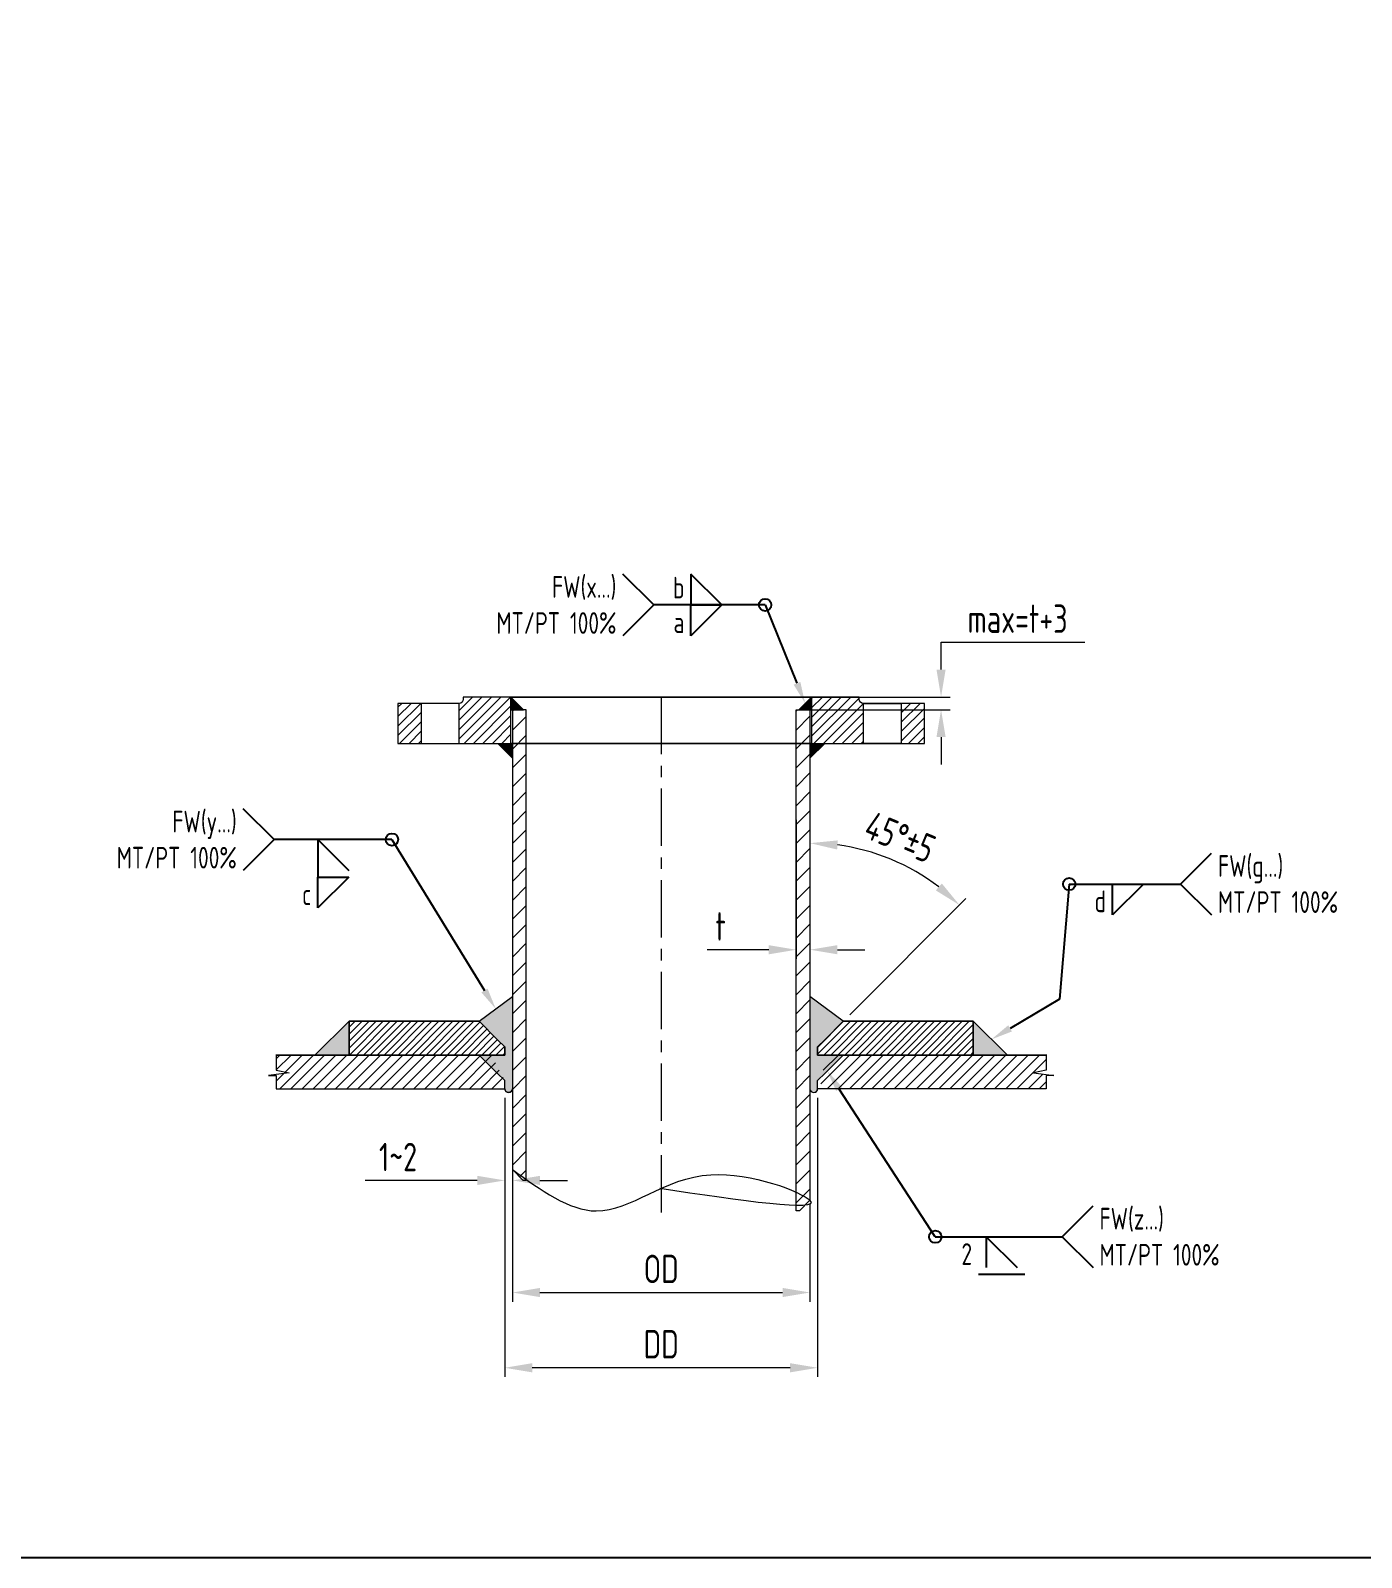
# Model space of a CAD drawing. Header units: millimetres. Extents: x -46397 to 283259, y -8690 to 23983.
# Drawn here: x 141462 to 144367, y -2093 to 1240 of the extents above; entities that cross this region are included whole.
import ezdxf

# ---------------------------------------------------------------- set-up
doc = ezdxf.new("R2010")
doc.units = ezdxf.units.MM
doc.linetypes.add('CENTER', pattern=[2, 1.25, -0.25, 0.25, -0.25])
doc.layers.get('Defpoints').update_dxf_attribs({"lineweight": 0})
for name, color, linetype, lineweight in [('12.KICH THUOC', 3, 'Continuous', 9), ('AM_5', 3, 'Continuous', 25), ('AM_8', 1, 'Continuous', 25), ('DC', 7, 'Continuous', 18), ('Dtext', 255, 'Continuous', 20), ('KÍCH THƯỚC', 8, 'Continuous', 5), ('NET CHINH', 6, 'Continuous', 20), ('PHANTOM 2', 8, 'Continuous', 0), ('ĐƯỜNG TÂM', 8, 'CENTER', 5)]:
    doc.layers.add(name, color=color, linetype=linetype, lineweight=lineweight)
doc.styles.add('Chu va so', font='arial.ttf')
doc.styles.add('GHI CHÚ 1', font='isocp_IV25.ttf', dxfattribs={"width": 0.8})
doc.styles.get("Standard").update_dxf_attribs({"font": 'isocp.shx', "width": 0.8})
doc.styles.add('TCVN', font='arial.ttf')
doc.dimstyles.new('1-30SCALE', dxfattribs={"dimtxt": 75, "dimasz": 75, "dimexe": 37.5, "dimexo": 30, "dimgap": 30, "dimtad": 1, "dimtoh": 1, "dimdec": 0, "dimdsep": 46, "dimtxsty": 'GHI CHÚ 1', "dimcen": 0.09, "dimclrd": 256, "dimclre": 256, "dimclrt": 2, "dimadec": 0, "dimazin": 0, "dimtfac": 1, "dimtdec": 0, "dimtofl": 0, "dimtmove": 0, "dimatfit": 3, "dimfxl": 1, "dimlwd": 0, "dimlwe": 0, "dimarcsym": 0})
doc.dimstyles.new('1-30SCALE$2', dxfattribs={"dimtxt": 75, "dimasz": 75, "dimexe": 37.5, "dimexo": 30, "dimgap": 30, "dimtad": 1, "dimtoh": 1, "dimdec": 0, "dimdsep": 46, "dimtxsty": 'GHI CHÚ 1', "dimcen": 0.09, "dimclrd": 256, "dimclre": 256, "dimclrt": 2, "dimadec": 0, "dimazin": 0, "dimtfac": 1, "dimtdec": 0, "dimtofl": 0, "dimtmove": 0, "dimatfit": 3, "dimfxl": 1, "dimlwd": 0, "dimlwe": 0, "dimarcsym": 0})
pattern_1 = [(45, (-382437.1117658069, -145434.0311974757), (-9.126683139455201, 9.126683139455196), [])]
pattern_2 = [(45, (-98578.15958223096, -111038.7311216225), (-18.25336627891041, 18.25336627891039), [])]
pattern_3 = [(45, (50452.10178783914, -56611.69688219595), (-10.77954701510457, 10.77954701510456), [])]
pattern_4 = [(45, (0, -2000), (-6.735192090801865, 6.735192090801865), [])]

# ---------------------------------------------------------------- blocks, each defined once
blk = doc.blocks.new('*D869')
at = {"layer": 'Defpoints', "color": 0, "transparency": 16777216}
for p in [(142497.1586488108, -1069.609746760023), (142513.8303621572, -1069.609746760023), (142513.8303621572, -1269.785086771972)]:
    blk.add_point(p, dxfattribs=at)
at = {"layer": 'PHANTOM 2', "linetype": 'Continuous', "lineweight": 0, "transparency": 16777216}
for p, q in [((142497.1586488108, -1089.609746760023), (142497.1586488108, -1289.785086771972)), ((142513.8303621572, -1089.609746760023), (142513.8303621572, -1289.785086771972)), ((142437.1586488108, -1269.785086771972), (142192.6938653463, -1269.785086771972)), ((142573.8303621572, -1269.785086771972), (142633.8303621572, -1269.785086771972))]:
    blk.add_line(p, q, dxfattribs=at)
at = {"layer": 'PHANTOM 2', "transparency": 16777216}
for points in [[(142437.1586488108, -1259.785086771972), (142437.1586488108, -1279.785086771972), (142497.1586488108, -1269.785086771972)], [(142573.8303621572, -1259.785086771972), (142573.8303621572, -1279.785086771972), (142513.8303621572, -1269.785086771972)]]:
    blk.add_solid(points, dxfattribs=at)
at = {"layer": 'PHANTOM 2', "color": 2, "transparency": 16777216, "insert": (142264.1556960549, -1218.778984409767), "char_height": 62, "attachment_point": 5, "style": 'GHI CHÚ 1'}
blk.add_mtext('1~2', dxfattribs=at)
blk = doc.blocks.new('*D870')
at = {"layer": 'Defpoints', "color": 0, "transparency": 16777216}
for p in [(142513.8303621572, -1229.622109886088), (143163.3506697248, -1301.848553001069), (143163.3506697248, -1514.504251191687)]:
    blk.add_point(p, dxfattribs=at)
at = {"layer": 'PHANTOM 2', "linetype": 'Continuous', "lineweight": 0, "transparency": 16777216}
for p, q in [((142513.8303621572, -1249.622109886088), (142513.8303621572, -1534.504251191687)), ((143163.3506697248, -1321.848553001069), (143163.3506697248, -1534.504251191687)), ((142573.8303621572, -1514.504251191687), (143103.3506697248, -1514.504251191687))]:
    blk.add_line(p, q, dxfattribs=at)
at = {"layer": 'PHANTOM 2', "transparency": 16777216}
for points in [[(142573.8303621572, -1504.504251191687), (142573.8303621572, -1524.504251191687), (142513.8303621572, -1514.504251191687)], [(143103.3506697248, -1504.504251191687), (143103.3506697248, -1524.504251191687), (143163.3506697248, -1514.504251191687)]]:
    blk.add_solid(points, dxfattribs=at)
at = {"layer": 'PHANTOM 2', "color": 2, "transparency": 16777216, "insert": (142838.590515941, -1463.073080572457), "char_height": 62, "attachment_point": 5, "style": 'GHI CHÚ 1'}
blk.add_mtext('OD', dxfattribs=at)
blk = doc.blocks.new('*D871')
at = {"layer": 'Defpoints', "color": 0, "transparency": 16777216}
for p in [(143163.3506697248, -242.1953422154256), (143394.087853482, -595.4289093867264), (143235.9142519555, -922.5138526188966), (143180.022379124, -978.4057254504733), (143163.3506697248, -1301.848553001066)]:
    blk.add_point(p, dxfattribs=at)
at = {"layer": 'PHANTOM 2', "linetype": 'Continuous', "lineweight": 0, "transparency": 16777216}
blk.add_line((143250.0563875792, -908.3717169951633), (143503.8044599617, -654.6236446125986), dxfattribs=at)
blk.add_arc((143163.3506697248, -995.0774348497071), 461.474367514533, 52.45474299060839, 82.54525700940303, dxfattribs=at)
at = {"layer": 'PHANTOM 2', "transparency": 16777216}
for points in [[(143222.5736599976, -547.4824557634201), (143223.8738405542, -527.5247622463721), (143163.3506697248, -533.6030673351634)], [(143451.163990572, -621.6714249775468), (143437.9711366376, -636.7030118886032), (143489.662324338, -668.7657802363319)]]:
    blk.add_solid(points, dxfattribs=at)
at = {"layer": 'PHANTOM 2', "color": 2, "transparency": 16777216, "insert": (143359.9311706306, -520.490123464624), "char_height": 62, "attachment_point": 5, "rotation": 337.49999999999255, "style": 'GHI CHÚ 1'}
blk.add_mtext('45°%%P5', dxfattribs=at)
blk = doc.blocks.new('*D872')
at = {"layer": 'Defpoints', "color": 0, "transparency": 16777216}
for p in [(143133.2419788927, -214.6148620640198), (143449.4486092941, -214.6148620640197), (143133.2419788927, -242.1953422154221)]:
    blk.add_point(p, dxfattribs=at)
at = {"layer": 'PHANTOM 2', "linetype": 'Continuous', "lineweight": 0, "transparency": 16777216}
for p, q in [((143449.4486092941, -154.6148620640197), (143449.4486092941, -94.6148620639809)), ((143449.4486092941, -94.6148620639809), (143763.4167333808, -94.61486206398081)), ((143153.2419788927, -214.6148620640198), (143469.4486092941, -214.6148620640197)), ((143153.2419788927, -242.1953422154221), (143469.4486092941, -242.195342215422)), ((143449.4486092941, -302.195342215422), (143449.4486092941, -362.195342215422))]:
    blk.add_line(p, q, dxfattribs=at)
at = {"layer": 'PHANTOM 2', "transparency": 16777216}
for points in [[(143439.4486092941, -154.6148620640197), (143459.4486092941, -154.6148620640197), (143449.4486092941, -214.6148620640197)], [(143439.4486092941, -302.195342215422), (143459.4486092941, -302.195342215422), (143449.4486092941, -242.195342215422)]]:
    blk.add_solid(points, dxfattribs=at)
at = {"layer": 'PHANTOM 2', "color": 2, "transparency": 16777216, "insert": (143616.4326713374, -43.61486206402151), "char_height": 62, "attachment_point": 5, "style": 'GHI CHÚ 1'}
blk.add_mtext('max=t+3', dxfattribs=at)
blk = doc.blocks.new('*D873')
at = {"layer": 'Defpoints', "color": 0, "transparency": 16777216}
for p in [(143133.2419788927, -462.7403005675042), (143163.3506697248, -462.7403005675042), (143133.2419788927, -766.2598894038274)]:
    blk.add_point(p, dxfattribs=at)
at = {"layer": 'PHANTOM 2', "linetype": 'Continuous', "lineweight": 0, "transparency": 16777216}
for p, q in [((143133.2419788927, -482.7403005675042), (143133.2419788927, -786.2598894038274)), ((143163.3506697248, -482.7403005675042), (143163.3506697248, -786.2598894038274)), ((143073.2419788927, -766.2598894038274), (142938.9419788927, -766.2598894038274)), ((143223.3506697248, -766.2598894038274), (143283.3506697248, -766.2598894038274))]:
    blk.add_line(p, q, dxfattribs=at)
at = {"layer": 'PHANTOM 2', "transparency": 16777216}
for points in [[(143073.2419788927, -756.2598894038274), (143073.2419788927, -776.2598894038274), (143133.2419788927, -766.2598894038274)], [(143223.3506697248, -756.2598894038274), (143223.3506697248, -776.2598894038274), (143163.3506697248, -766.2598894038274)]]:
    blk.add_solid(points, dxfattribs=at)
at = {"layer": 'PHANTOM 2', "color": 2, "transparency": 16777216, "insert": (142968.2419788927, -715.2598894038274), "char_height": 62, "attachment_point": 5, "style": 'GHI CHÚ 1'}
blk.add_mtext('t', dxfattribs=at)
blk = doc.blocks.new('*D874')
at = {"layer": 'Defpoints', "color": 0, "transparency": 16777216}
for p in [(142497.1586488108, -1069.609746760023), (143180.0223830711, -1069.609746760023), (142497.1586488108, -1678.777813418859)]:
    blk.add_point(p, dxfattribs=at)
at = {"layer": 'PHANTOM 2', "linetype": 'Continuous', "lineweight": 0, "transparency": 16777216}
for p, q in [((142497.1586488108, -1089.609746760023), (142497.1586488108, -1698.777813418859)), ((143180.0223830711, -1089.609746760023), (143180.0223830711, -1698.777813418859)), ((143120.0223830711, -1678.777813418859), (142557.1586488108, -1678.777813418859))]:
    blk.add_line(p, q, dxfattribs=at)
at = {"layer": 'PHANTOM 2', "transparency": 16777216}
for points in [[(142557.1586488108, -1668.777813418859), (142557.1586488108, -1688.777813418859), (142497.1586488108, -1678.777813418859)], [(143120.0223830711, -1668.777813418859), (143120.0223830711, -1688.777813418859), (143180.0223830711, -1678.777813418859)]]:
    blk.add_solid(points, dxfattribs=at)
at = {"layer": 'PHANTOM 2', "color": 2, "transparency": 16777216, "insert": (142838.5905159409, -1627.346642799629), "char_height": 62, "attachment_point": 5, "style": 'GHI CHÚ 1'}
blk.add_mtext('DD', dxfattribs=at)
blk = doc.blocks.new('12525')
at = {"layer": 'AM_8', "lineweight": 5, "ltscale": 5}
h = blk.add_hatch(dxfattribs=at)
h.set_pattern_fill('ANSI31', color=8, scale=4.065221755999812, style=0)
h.set_pattern_definition(pattern_1)
edge = h.paths.add_edge_path()
edge.add_line((56274.56771570171, -1237.288105462605), (56274.56771570171, -1241.353327218603))
edge.add_arc((56266.43727218965, -1241.35332721856), 8.130443512014413, -89.99999999989569, 0, ccw=False)
edge.add_line((56266.43727218965, -1249.483770730585), (56266.43727218965, -1326.722984094595))
edge.add_line((56266.43727218965, -1326.722984094595), (56366.64498847502, -1326.722984094595))
edge.add_line((56366.64498847511, -1326.722984094595), (56366.64498847511, -1237.288105462605))
edge.add_line((56366.64498847511, -1237.288105462605), (56274.56771570176, -1237.288105462605))
h = blk.add_hatch(dxfattribs=at)
h.set_pattern_fill('ANSI31', color=8, scale=4.065221755999812, style=0)
h.set_pattern_definition(pattern_1)
edge = h.paths.add_edge_path()
edge.add_arc((57046.95984934166, -1241.35332721856), 8.130443511999625, 180, 269.99999999989575, ccw=False)
edge.add_line((57038.82940582963, -1241.35332721856), (57038.82940582963, -1237.288105462547))
edge.add_line((57038.82940582963, -1237.288105462605), (56946.75213305623, -1237.288105462605))
edge.add_line((56946.75213305623, -1237.288105462605), (56946.75213305623, -1326.722984094595))
edge.add_line((56946.75213305623, -1326.722984094595), (57046.95984934166, -1326.722984094595))
edge.add_line((57046.95984934166, -1326.722984094595), (57046.95984934166, -1249.483770730585))
h = blk.add_hatch(dxfattribs=at)
h.set_pattern_fill('ANSI31', color=8, scale=4.065221755999812, style=0)
h.set_pattern_definition(pattern_1)
h.paths.add_polyline_path([(57120.13384094959, -1249.483770730585), (57120.13384094959, -1326.722984094595), (57164.85128026566, -1326.722984094595), (57164.85128026566, -1249.483770730585)])
at = {"layer": 'DC'}
h = blk.add_hatch(color=121, dxfattribs=at)
h.dxf.hatch_style = 1
h.set_gradient(color1=(0, 0, 255), color2=(255, 255, 0), name='INVSPHERICAL')
h.paths.add_polyline_path([(56366.64498847511, -1237.288105462605), (56366.64498847511, -1261.679435998551), (56391.03631901101, -1261.679435998551)])
h = blk.add_hatch(color=121, dxfattribs=at)
h.dxf.hatch_style = 1
h.set_gradient(color1=(0, 0, 255), color2=(255, 255, 0), name='INVSPHERICAL')
h.paths.add_polyline_path([(56946.75213654694, -1237.288105462605), (56946.75213654694, -1261.679435998551), (56922.36080601098, -1261.679435998551)])
h = blk.add_hatch(color=121, dxfattribs=at)
h.dxf.hatch_style = 1
h.set_gradient(color1=(0, 0, 255), color2=(255, 255, 0), name='INVSPHERICAL')
h.paths.add_polyline_path([(56369.49064544958, -1355.179536386495), (56369.49064544958, -1326.722984094595), (56341.03409315756, -1326.722984094595)])
h = blk.add_hatch(color=121, dxfattribs=at)
h.dxf.hatch_style = 1
h.set_gradient(color1=(0, 0, 255), color2=(255, 255, 0), name='INVSPHERICAL')
h.paths.add_polyline_path([(56943.90647957244, -1355.179536386495), (56943.90647957244, -1326.722984094595), (56972.3630318644, -1326.722984094595)])
h = blk.add_hatch(color=121, dxfattribs=at)
h.dxf.hatch_style = 1
h.set_gradient(color1=(0, 0, 255), color2=(255, 255, 0), name='INVCURVED')
h.paths.add_polyline_path([(56054.53203145639, -1863.332255886562), (56054.53203145637, -1928.375803982566), (55988.33642133932, -1928.375803982566)])
edge = h.paths.add_edge_path()
edge.add_line((56305.31763941965, -1863.332255886632), (56369.49064544952, -1815.487827273129))
edge.add_line((56369.49064544952, -1815.487827273129), (56369.49064544952, -1993.461140836002))
edge.add_arc((56362.11897866942, -1993.331792772265), 7.372801505432148, 179.3195399007814, 358.9947541155525, ccw=False)
edge.add_line((56354.74669710911, -1993.24423345547), (56354.74669710911, -1977.804861672063))
edge.add_line((56354.74669710911, -1977.804861672063), (56340.21643070736, -1963.274595270321))
edge.add_line((56340.21643070736, -1963.274595270321), (56305.31763941963, -1928.375803982585))
edge.add_line((56305.31763941963, -1928.375803982585), (56354.74669710913, -1928.375803982566))
edge.add_line((56354.74669710913, -1928.375803982566), (56354.74669710913, -1912.761313576109))
edge.add_line((56354.74669710913, -1912.761313576109), (56340.21643070738, -1898.231047174368))
edge.add_line((56340.21643070738, -1898.231047174368), (56305.31763941965, -1863.332255886632))
h = blk.add_hatch(color=121, dxfattribs=at)
h.dxf.hatch_style = 1
h.set_gradient(color1=(0, 0, 255), color2=(255, 255, 0), name='INVCURVED')
h.paths.add_polyline_path([(57258.86509356558, -1863.332255886562), (57258.8650935656, -1928.375803982566), (57325.06070368264, -1928.375803982566)])
edge = h.paths.add_edge_path()
edge.add_line((57008.07948560231, -1863.332255886632), (56943.90647957244, -1815.487827273129))
edge.add_line((56943.90647957244, -1815.487827273129), (56943.90647957244, -1993.461140836002))
edge.add_arc((56951.27814635255, -1993.331792772265), 7.372801505432148, 181.0052458844475, 360.6804600992186)
edge.add_line((56958.65042791286, -1993.24423345547), (56958.65042791286, -1977.804861672063))
edge.add_line((56958.65042791286, -1977.804861672063), (56973.1806943146, -1963.274595270321))
edge.add_line((56973.1806943146, -1963.274595270321), (57008.07948560233, -1928.375803982585))
edge.add_line((57008.07948560233, -1928.375803982585), (56958.65042791283, -1928.375803982566))
edge.add_line((56958.65042791283, -1928.375803982566), (56958.65042791283, -1912.761313576109))
edge.add_line((56958.65042791283, -1912.761313576109), (56973.18069431458, -1898.231047174368))
edge.add_line((56973.18069431458, -1898.231047174368), (57008.07948560231, -1863.332255886632))
at = {"layer": 'KÍCH THƯỚC'}
h = blk.add_hatch(dxfattribs=at)
h.set_pattern_fill('ANSI31', color=256, scale=8.130443511999625, style=0)
h.set_pattern_definition(pattern_2)
h.paths.add_polyline_path([(56369.49064544958, -1261.679435998551), (56369.49064544958, -2149.474626645053), (56389.81675422957, -2169.800735425044), (56396.11784795136, -2169.800735425044), (56396.11784795136, -1261.679435998551)])
h = blk.add_hatch(dxfattribs=at)
h.set_pattern_fill('ANSI31', color=256, scale=8.130443511999625, style=0)
h.set_pattern_definition(pattern_2)
h.paths.add_polyline_path([(56943.90647957244, -1261.679435998551), (56943.90647957244, -2208.639050210812), (56923.58037079245, -2228.965158990803), (56917.27927707063, -2228.965158990803), (56917.27927707063, -1261.679435998551)])
h = blk.add_hatch(dxfattribs=at)
h.set_pattern_fill('ANSI31', color=256, scale=3, style=0)
h.set_pattern_definition(pattern_4)
h.paths.add_polyline_path([(56054.53203145639, -1863.332255886562), (56305.31763941965, -1863.332255886632), (56340.21643070738, -1898.231047174368), (56354.74669710913, -1912.761313576109), (56354.74669710913, -1928.375803982566), (56328.53522718725, -1928.375803982566), (56054.53203145637, -1928.375803982566)])
h = blk.add_hatch(dxfattribs=at)
h.set_pattern_fill('ANSI31', color=256, scale=3, style=0)
h.set_pattern_definition(pattern_4)
h.paths.add_polyline_path([(57258.86509356558, -1863.332255886562), (57008.07948560231, -1863.332255886632), (56973.18069431458, -1898.231047174368), (56958.65042791283, -1912.761313576109), (56958.65042791283, -1928.375803982566), (56984.86189783471, -1928.375803982566), (57258.8650935656, -1928.375803982566)])
h = blk.add_hatch(dxfattribs=at)
h.set_pattern_fill('ANSI31', color=256, scale=121.9566526799944, style=0)
h.set_pattern_definition(pattern_3)
h.paths.add_polyline_path([(55913.54804659687, -1957.735520542818), (55938.31513179012, -1962.752074011645), (55898.82406708266, -1967.768627480589), (55913.5856668273, -1967.768627480647), (55913.5856668273, -1993.419352078519), (56339.13220670275, -1993.419352078563), (56354.74669710911, -1977.804861672106), (56345.13702426932, -1959.683135779127), (56328.53522718727, -1928.375803982635), (55913.54804659687, -1928.375803982533)])
h = blk.add_hatch(dxfattribs=at)
h.set_pattern_fill('ANSI31', color=256, scale=121.9566526799944, style=0)
h.set_pattern_definition(pattern_3)
h.paths.add_polyline_path([(57399.84907842509, -1957.735520542818), (57375.08199323184, -1962.752074011645), (57414.5730579393, -1967.768627480589), (57399.81145819466, -1967.768627480647), (57399.81145819466, -1993.419352078519), (56974.26491831921, -1993.419352078563), (56958.65042791286, -1977.804861672106), (56968.26010075264, -1959.683135779127), (56984.86189783469, -1928.375803982635), (57399.84907842509, -1928.375803982533)])
for centre, start, end in [((56362.11897866942, -1993.331792772265), 180.6804600182801, 358.9963014592891), ((56951.27814635255, -1993.331792772265), 181.003698540724, 359.31953998172)]:
    blk.add_arc(centre, 7.372801505429358, start, end)
blk.add_spline([(56369.49064544958, -2149.474626645053), (56531.42403704871, -2229.383441130034), (56752.52647571874, -2159.48277301139), (56943.90647957244, -2208.992890031557), (56653.87809938571, -2186.175772359697)], degree=3, dxfattribs=at)
at = {"layer": 'NET CHINH'}
for p, q in [((56341.03409315756, -1326.722984094537), (56369.49064544958, -1355.179536386451)), ((56972.3630318644, -1326.722984094537), (56943.90647957244, -1355.179536386451)), ((56305.31763941965, -1863.332255886632), (56369.49064544952, -1815.487827273129)), ((57008.07948560231, -1863.332255886632), (56943.90647957244, -1815.487827273129)), ((56054.53203145639, -1863.332255886562), (56054.53203145637, -1928.375803982515)), ((57258.86509356558, -1863.332255886562), (57258.8650935656, -1928.375803982515))]:
    blk.add_line(p, q, dxfattribs=at)
at = {"layer": 'NET CHINH', "elevation": 4.582405566111447e-10}
blk.add_lwpolyline([(56148.54584126564, -1326.722984094537), (57164.85128026566, -1326.722984094537), (57164.85128026566, -1249.483770730541), (57046.95984934166, -1249.483770730541, -0.414213562373095), (57038.82940582963, -1241.353327218516), (57038.82940582963, -1237.288105462576), (56274.56771570171, -1237.288105462576), (56274.56771570171, -1241.353327218516, -0.414213562373095), (56266.43727218965, -1249.483770730541), (56148.54584126564, -1249.483770730541)], format="xyb", close=True, dxfattribs=at)
for points in [[(56366.64498847511, -1237.288105462576), (56946.75213305623, -1237.288105462576), (56946.75213305623, -1326.722984094537), (56366.64498847511, -1326.722984094537)], [(56366.64498847511, -1261.679435998507), (56391.03631901101, -1261.679435998507), (56366.64498847511, -1237.288105462576), (56366.64498847511, -1237.288105462576)], [(56946.75213654694, -1261.679435998507), (56922.36080601098, -1261.679435998507), (56946.75213654694, -1237.288105462576), (56946.75213654694, -1237.288105462576)], [(56193.26328058174, -1326.722984094537), (56266.43727218965, -1326.722984094537), (56266.43727218965, -1249.483770730541), (56193.26328058174, -1249.483770730541)], [(56389.81675422957, -2169.800735425044), (56396.11784795136, -2169.800735425044), (56396.11784795136, -1261.679435998507), (56369.49064544958, -1261.679435998507), (56369.49064544958, -2149.474626645053)], [(56923.58037079245, -2228.965158990803), (56917.27927707063, -2228.965158990803), (56917.27927707063, -1261.679435998507), (56943.90647957244, -1261.679435998507), (56943.90647957244, -2208.639050210812)], [(57120.13384094959, -1326.722984094537), (57046.95984934166, -1326.722984094537), (57046.95984934166, -1249.483770730541), (57120.13384094959, -1249.483770730541)]]:
    blk.add_lwpolyline(points, close=True, dxfattribs=at)
at = {"layer": 'NET CHINH'}
for points in [[(56305.31763941965, -1863.332255886632), (56369.49064544952, -1815.487827273129), (56369.49064544952, -1993.461140836002, -0.9971697183677457), (56354.74669710911, -1993.24423345547), (56354.74669710911, -1977.804861672063), (56340.21643070736, -1963.274595270321), (56305.31763941963, -1928.375803982585), (56354.74669710913, -1928.375803982566), (56354.74669710913, -1912.761313576109), (56340.21643070738, -1898.231047174368)], [(57008.07948560231, -1863.332255886632), (56943.90647957244, -1815.487827273129), (56943.90647957244, -1993.461140836002, 0.9971697183677457), (56958.65042791286, -1993.24423345547), (56958.65042791286, -1977.804861672063), (56973.1806943146, -1963.274595270321), (57008.07948560233, -1928.375803982585), (56958.65042791283, -1928.375803982566), (56958.65042791283, -1912.761313576109), (56973.18069431458, -1898.231047174368)]]:
    blk.add_lwpolyline(points, format="xyb", close=True, dxfattribs=at)
at = {"layer": 'NET CHINH', "elevation": 4.582405566111447e-10}
for points in [[(55913.58566682733, -1928.375803982566), (56354.74669710913, -1928.375803982566), (56354.74669710913, -1912.761313576109), (56340.21643070738, -1898.231047174368), (56305.31763941965, -1863.332255886632), (56054.53203145639, -1863.332255886562)], [(57399.81145819464, -1928.375803982566), (56958.65042791283, -1928.375803982566), (56958.65042791283, -1912.761313576109), (56973.18069431458, -1898.231047174368), (57008.07948560231, -1863.332255886632), (57258.86509356558, -1863.332255886562)], [(55913.54804659687, -1927.669229239385), (55913.54804659687, -1957.735520542818), (55938.31513179012, -1962.752074011645), (55898.82406708266, -1967.768627480589), (55913.5856668273, -1967.768627480589), (55913.5856668273, -1993.419352078519)], [(55913.5856668273, -1993.419352078519), (56354.74669710911, -1993.419352078519), (56354.74669710911, -1977.804861672063), (56340.21643070736, -1963.274595270321), (56305.31763941963, -1928.375803982585), (55913.54804659687, -1928.375803982475)], [(57399.81145819466, -1993.419352078519), (56958.65042791286, -1993.419352078519), (56958.65042791286, -1977.804861672063), (56973.1806943146, -1963.274595270321), (57008.07948560233, -1928.375803982585), (57399.84907842509, -1928.375803982475)], [(57399.84907842509, -1927.669229239385), (57399.84907842509, -1957.735520542818), (57375.08199323184, -1962.752074011645), (57414.5730579393, -1967.768627480589), (57399.81145819466, -1967.768627480589), (57399.81145819466, -1993.419352078519)]]:
    blk.add_lwpolyline(points, dxfattribs=at)
at = {"layer": 'NET CHINH'}
for points in [[(56054.53203145639, -1863.332255886562), (56054.53203145637, -1928.375803982566), (55988.33642133932, -1928.375803982566)], [(56054.53203145639, -1863.332255886562), (56305.31763941965, -1863.332255886632), (56340.21643070738, -1898.231047174368), (56354.74669710913, -1912.761313576109), (56354.74669710913, -1928.375803982566), (56328.53522718725, -1928.375803982566), (56054.53203145637, -1928.375803982566)], [(57258.86509356558, -1863.332255886562), (57008.07948560231, -1863.332255886632), (56973.18069431458, -1898.231047174368), (56958.65042791283, -1912.761313576109), (56958.65042791283, -1928.375803982566), (56984.86189783471, -1928.375803982566), (57258.8650935656, -1928.375803982566)], [(57258.86509356558, -1863.332255886562), (57258.8650935656, -1928.375803982566), (57325.06070368264, -1928.375803982566)]]:
    blk.add_lwpolyline(points, close=True, dxfattribs=at)
blk = doc.blocks.new('*S853')
at = {"layer": 'AM_5'}
for p, q in [((95506.06303960583, -101558.5536746252, -1.313951271604603), (95431.06303960583, -101483.5536746252, -1.313951271604603)), ((95506.06303960583, -101558.5536746252, -1.313951271604603), (95431.06303960583, -101633.5536746252, -1.313951271604603)), ((95791.77553960582, -101558.5536746252, -1.313951271604603), (95506.06303960583, -101558.5536746252, -1.313951271604603)), ((95791.77553960582, -101558.5536746252, -1.313951271604603), (96016.12466024749, -101924.4844060618, -1.313951271604603))]:
    blk.add_line(p, q, dxfattribs=at)
at = {"layer": 'AM_5', "color": 2}
for p, q in [((95611.81303960583, -101558.5536746252, -1.313951271604603), (95611.81303960583, -101633.5536746252, -1.313951271604594)), ((95611.81303960583, -101558.5536746252, -1.313951271604603), (95686.81303960583, -101633.5536746252, -1.313951271604594)), ((95611.81303960583, -101633.5536746252, -1.313951271604603), (95611.81303960583, -101649.3036746252, -1.313951271604603)), ((95611.81303960583, -101649.3036746252, -1.313951271604603), (95686.81303960583, -101649.3036746252, -1.313951271604603)), ((95686.81303960583, -101649.3036746252, -1.313951271604603), (95611.81303960583, -101724.3036746252, -1.313951271604594)), ((95611.81303960583, -101724.3036746252, -1.313951271604594), (95611.81303960583, -101649.3036746252, -1.313951271604603))]:
    blk.add_line(p, q, dxfattribs=at)
blk.add_circle((95791.77553960582, -101558.5536746252, -1.313951271604603), 14.96249999999418, dxfattribs=at)
at = {"layer": 'AM_5', "linetype": 'Continuous'}
blk.add_trace([(96008.66502603095, -101929.0578464236, -1.313951271604603), (96023.584294464, -101919.9109657, -1.313951271604603), (96043.56530252821, -101969.24221154, -1.313951271604603)], dxfattribs=at)
at = {"layer": 'AM_5', "color": 2, "char_height": 52.5}
for s, insert, attachment_point in [('FW(y...)\\PMT/PT 100%\\P', (95415.31303960583, -101558.5536746252, -1.313951271604603), 6), ('c', (95596.06303960583, -101665.0536746252, -1.313951271604603), 3)]:
    blk.add_mtext(s, dxfattribs=dict(at, insert=insert, attachment_point=attachment_point))
blk = doc.blocks.new('*S854')
at = {"layer": 'AM_5'}
for p, q in [((96426.88830826213, -100989.3491398808, -1.313951271604603), (96351.88830826213, -100914.3491398808, -1.313951271604603)), ((96426.88830826213, -100989.3491398808, -1.313951271604603), (96351.88830826213, -101064.3491398808, -1.313951271604603)), ((96696.85080826213, -100989.3491398808, -1.313951271604603), (96426.88830826213, -100989.3491398808, -1.313951271604603)), ((96696.85080826213, -100989.3491398808, -1.313951271604603), (96774.119670086, -101179.3654272631, -1.313951271604603))]:
    blk.add_line(p, q, dxfattribs=at)
at = {"layer": 'AM_5', "color": 2}
for p, q in [((96591.88830826213, -100989.3491398808, -1.313951271604603), (96516.88830826213, -100914.3491398808, -1.313951271604603)), ((96516.88830826213, -100914.3491398808, -1.313951271604603), (96516.88830826213, -100989.3491398808, -1.313951271604603)), ((96516.88830826213, -100989.3491398808, -1.313951271604603), (96591.88830826213, -100989.3491398808, -1.313951271604603)), ((96516.88830826213, -100989.3491398808, -1.313951271604603), (96591.88830826213, -100989.3491398808, -1.313951271604603)), ((96591.88830826213, -100989.3491398808, -1.313951271604603), (96516.88830826213, -101064.3491398808, -1.313951271604594)), ((96516.88830826213, -101064.3491398808, -1.313951271604594), (96516.88830826213, -100989.3491398808, -1.313951271604603))]:
    blk.add_line(p, q, dxfattribs=at)
blk.add_circle((96696.85080826213, -100989.3491398808, -1.313951271604603), 14.96249999999418, dxfattribs=at)
at = {"layer": 'AM_5', "linetype": 'Continuous'}
blk.add_trace([(96766.01419982078, -101182.6614629376, -1.313951271604603), (96782.2251403512, -101176.0693915886, -1.313951271604603), (96793.89588421184, -101227.9982490489, -1.313951271604603)], dxfattribs=at)
at = {"layer": 'AM_5', "color": 2, "char_height": 52.5}
for s, insert, attachment_point in [('FW(x...)\\PMT/PT 100%\\P', (96336.13830826213, -100989.3491398808, -1.313951271604603), 6), ('b', (96501.13830826213, -100973.5991398808, -1.313951271604603), 9), ('a', (96501.13830826213, -101005.0991398808, -1.313951271604603), 3)]:
    blk.add_mtext(s, dxfattribs=dict(at, insert=insert, attachment_point=attachment_point))
blk = doc.blocks.new('*S855')
at = {"layer": 'AM_5'}
for p, q in [((97704.38761113133, -101666.2809413357, 0.1603700470219092), (97779.38761113133, -101591.2809413357, 0.1603700470219092)), ((97434.42511113134, -101666.2809413357, 0.1603700470219092), (97410.96485173954, -101945.3608577784, 0.1603700470219092)), ((97434.42511113134, -101666.2809413357, 0.1603700470219092), (97704.38761113133, -101666.2809413357, 0.1603700470219092)), ((97704.38761113133, -101666.2809413357, 0.1603700470219092), (97779.38761113133, -101741.2809413357, 0.1603700470219092)), ((97410.96485173954, -101945.3608577784, 0.1603700470219092), (97290.87858336892, -102016.3970272393, 0.1603700470219092))]:
    blk.add_line(p, q, dxfattribs=at)
at = {"layer": 'AM_5', "color": 2}
for p, q in [((97539.38761113133, -101666.2809413357, 0.1603700470219092), (97614.38761113133, -101666.2809413357, 0.1603700470219092)), ((97614.38761113133, -101666.2809413357, 0.1603700470219092), (97539.38761113133, -101741.2809413357, 0.1603700470219184)), ((97539.38761113133, -101741.2809413357, 0.1603700470219184), (97539.38761113133, -101666.2809413357, 0.1603700470219092))]:
    blk.add_line(p, q, dxfattribs=at)
blk.add_circle((97434.42511113134, -101666.2809413357, 0.1603700470219092), 14.96249999999418, dxfattribs=at)
at = {"layer": 'AM_5', "linetype": 'Continuous'}
blk.add_trace([(97286.42366497128, -102008.8660112747, 0.1603700470219092), (97295.33350176655, -102023.9280432038, 0.1603700470219092), (97245.69248740104, -102043.126537732, 0.1603700470219092)], dxfattribs=at)
at = {"layer": 'AM_5', "color": 2, "char_height": 52.5}
for s, insert, attachment_point in [('FW(g...)\\PMT/PT 100%\\P', (97795.13761113133, -101666.2809413357, 0.1603700470219092), 4), ('d', (97523.63761113133, -101682.0309413357, 0.1603700470219092), 3)]:
    blk.add_mtext(s, dxfattribs=dict(at, insert=insert, attachment_point=attachment_point))
blk = doc.blocks.new('*S856')
at = {"layer": 'AM_5'}
for p, q in [((97109.59558294844, -102521.7354366909, -1.313951271604603), (96876.33391983359, -102163.5886468767, -1.313951271604603)), ((97417.05808294844, -102521.7354366909, -1.313951271604603), (97492.05808294844, -102446.7354366909, -1.313951271604603)), ((97109.59558294844, -102521.7354366909, -1.313951271604603), (97417.05808294844, -102521.7354366909, -1.313951271604603)), ((97417.05808294844, -102521.7354366909, -1.313951271604603), (97492.05808294844, -102596.7354366909, -1.313951271604603))]:
    blk.add_line(p, q, dxfattribs=at)
at = {"layer": 'AM_5', "color": 2}
for p, q in [((97233.30808294844, -102521.7354366909, -1.313951271604603), (97233.30808294844, -102596.7354366909, -1.313951271604594)), ((97233.30808294844, -102521.7354366909, -1.313951271604603), (97308.30808294844, -102596.7354366909, -1.313951271604594)), ((97214.55808294844, -102612.4854366909, -1.313951271604592), (97327.05808294844, -102612.4854366909, -1.313951271604592))]:
    blk.add_line(p, q, dxfattribs=at)
blk.add_circle((97109.59558294844, -102521.7354366909, -1.313951271604603), 14.96249999999418, dxfattribs=at)
at = {"layer": 'AM_5', "linetype": 'Continuous'}
blk.add_trace([(96883.66593681595, -102158.8132907268, -1.313951271604603), (96869.00190285123, -102168.3640030265, -1.313951271604603), (96847.68178281985, -102119.5965448066, -1.313951271604603)], dxfattribs=at)
at = {"layer": 'AM_5', "color": 2, "char_height": 52.5}
for s, insert, attachment_point in [('FW(z...)\\PMT/PT 100%\\P', (97507.80808294844, -102521.7354366909, -1.313951271604603), 4), ('2', (97198.80808294844, -102537.4854366909, -1.313951271604603), 3)]:
    blk.add_mtext(s, dxfattribs=dict(at, insert=insert, attachment_point=attachment_point))
blk = doc.blocks.new('*U1824')
at = {"lineweight": 25}
for points in [[(0, 0), (10558.22649484086, 0), (10558.22649484086, 6916.190177805155), (0, 6916.190177805155)], [(0, 0), (7983.049336408373, 0), (7983.049336408373, 6916.190177805155), (0, 6916.190177805155)]]:
    blk.add_lwpolyline(points, close=True, dxfattribs=at)
at = {"layer": 'Dtext', "ltscale": 0.1}
for tag, p, height, style in [('REV_3', (8051.06716599153, 2597.733560215759), 45.98518316300282, 'TCVN'), ('FOR_APPROVAL3', (8510.96959947508, 2594.497008240283, -0.4160036437537819), 55.18221979560337, 'TCVN'), ('REV_2', (8051.06716599153, 2426.055082987555), 45.98518316300282, 'TCVN'), ('FOR_APPROVAL2', (8510.96959947508, 2422.818531011444, -0.4160036437537819), 55.18221979560337, 'TCVN'), ('REV_1', (8051.067165742797, 2254.376605758733), 45.98518316300282, 'TCVN'), ('FOR_APPROVAL1', (8510.96959947508, 2251.140061245226, -0.3981226299109832), 55.18221979560337, 'TCVN'), ('REV_0', (8051.06716599153, 2082.698128530532), 45.98518316300282, 'TCVN'), ('NGUOI_VE', (9000.928775907856, 2080.244970182951, -0.3864940896985991), 55.18221979560337, 'TCVN'), ('NGUOI_KIEM_2', (9488.568793466486, 2080.244970182951, -0.4491717793839005), 55.18221979560337, 'TCVN'), ('NGUOI_DUYET', (10077.60609020712, 2080.244970182951, -0.4491717793839005), 55.18221979560337, 'TCVN'), ('1.1_A4', (10107.15071299318, 104.7278240232966, -0.4271792760306756), 55.18221979560337, 'Chu va so'), ('A4_A4', (10290.77875673737, 104.7278240232966, -0.4271792760306756), 55.18221979560337, 'Chu va so'), ('REV.', (10441.98892986858, 104.7278240232966, -0.4271792760306756), 55.18221979560337, 'Chu va so')]:
    blk.add_attdef(tag, p, '', height=height, dxfattribs=dict(at, style=style))
for tag, p, height, style, width in [('NGAY_REV03', (8167.612645017845, 2594.497018189578, -0.4160036437537819), 47.82459048952293, 'TCVN', 0.95), ('NGAY_REV02', (8167.612645017845, 2422.818540961392, -0.4160036437537819), 47.82459048952293, 'TCVN', 0.95), ('NGAY_REV01', (8167.612645017845, 2251.140063732554, -0.4160036437537819), 47.82459048952293, 'TCVN', 0.95), ('NGAY_REV0', (8167.612645017845, 2079.461586503733, -0.4517656729937715), 47.82459048952293, 'TCVN', 0.95), ('DWD.NO', (8163.337839098826, 44.769989973589, -0.4271792760306756), 73.5762930608045, 'Chu va so', 0.85)]:
    blk.add_attdef(tag, p, '', height=height, dxfattribs=dict(at, style=style, width=width))
at = {"layer": 'Dtext', "lineweight": 25, "ltscale": 0.1, "style": 'Chu va so'}
for tag, p, height in [('PROJECT_CODE', (8695.11604606905, 864.5228237253021), 110.3644395912067), ('TITLE1', (8217.151965144898, 659.3071841235958, -0.4271792760308309), 73.5762930608045), ('TITLE2', (8217.151965144898, 486.2849578923177, -0.4271792760308309), 73.5762930608045), ('TITLE3', (8217.151965144898, 314.606480664115, -0.4271792760308309), 73.5762930608045)]:
    blk.add_attdef(tag, p, '', height=height, dxfattribs=at)

msp = doc.modelspace()

# ---------------------------------------------------------------- hatches: boundary and pattern name
at = {"layer": 'AM_8', "lineweight": 5, "ltscale": 5}
h = msp.add_hatch(dxfattribs=at)
h.set_pattern_fill('ANSI31', color=8, scale=4.596746691914126, style=0)
h.set_pattern_definition([(44.99999999999999, (-353666.4321406281, -163264.9824870848), (-10.31999065426655, 10.31999065426654), [])])
h.paths.add_polyline_path([(142263.9971774781, -228.4051021397208), (142263.9971774781, -315.7432892860998), (142314.5613910893, -315.7432892860998), (142314.5613910893, -228.4051021397208)])

# ---------------------------------------------------------------- linework, layer by layer
at = {"layer": 'ĐƯỜNG TÂM', "ltscale": 100}
msp.add_line((142838.5905159409, -214.6148620640197, -1.467334150659263), (142838.5905159409, -1354.045731230523, -1.467334150659263), dxfattribs=at)

# ---------------------------------------------------------------- block references
at = {"layer": '12.KICH THUOC', "xscale": 0.8999439595764658, "yscale": 0.8999439595764658, "zscale": 0.8999439595764658}
for name in ['*S854', '*S853', '*S855', '*S856']:
    msp.add_blockref(name, (56043.69622943708, 90871.12046210888, -0.2848516406008845), dxfattribs=at)
at = {"layer": 'DC', "xscale": 1.130749309094847, "yscale": 1.130749309094847, "zscale": 1.130749309094847}
msp.add_blockref('12525', (78774.06776078665, 1184.447808339053, -1.467334151177419), dxfattribs=at)

# ---------------------------------------------------------------- dimensions: what is measured, and where the dimension line sits
at = {"layer": 'PHANTOM 2', "color": 252}
dim = msp.add_linear_dim(base=(143449.4486092941, -214.6148620640197, -1.467334151177419), p1=(143133.2419788927, -242.195342215422, -1.467334150659263), p2=(143133.2419788927, -214.6148620640197, -1.467334150659263), angle=90, text='max=t+3', dimstyle='1-30SCALE', override={"dimtxt": 62, "dimasz": 60, "dimexe": 20, "dimexo": 20, "dimgap": 20, "dimlfac": 0.3333333333333333}, dxfattribs=at)
dim.commit()
dim.dimension.update_dxf_attribs({"geometry": '*D872', "text_midpoint": (143616.4326713374, -94.61486206402151, -1.467334151177419), "dimtype": 160})
dim = msp.add_angular_dim_2l(base=(143394.087853482, -595.4289093867264), line1=((143180.022379124, -978.4057254504623, -1.467334150659263), (143235.9142519555, -922.5138526189003, -1.467334150659263)), line2=((143163.3506697248, -242.195342215422, -1.467334150659263), (143163.3506697248, -1301.848553001069, -1.467334150659263)), text='<>%%P5', dimstyle='1-30SCALE$2', override={"dimtxt": 62, "dimasz": 60, "dimexe": 20, "dimexo": 20, "dimgap": 20, "dimlfac": 0.3333333333333333}, dxfattribs=at)
dim.commit()
dim.dimension.update_dxf_attribs({"geometry": '*D871', "text_midpoint": (143359.9311706306, -520.490123464624, -1.467334151177419)})
for base, p1, p2, text, picture, middle in [((143133.2419788927, -766.2598894038274, -1.467334151177419), (143163.3506697248, -462.7403005675042, -1.467334150659263), (143133.2419788927, -462.7403005675042, -1.467334150659263), 't', '*D873', (142968.2419788927, -766.2598894038274, -1.467334151177419)), ((142513.8303621572, -1269.785086771972, -1.467334151177419), (142497.1586488108, -1069.609746760023, -1.467334151177419), (142513.8303621572, -1069.609746760023, -1.467334151177419), '1~2', '*D869', (142264.1556960549, -1269.785086771972, -1.467334151177419))]:
    dim = msp.add_linear_dim(base=base, p1=p1, p2=p2, text=text, dimstyle='1-30SCALE', override={"dimtxt": 62, "dimasz": 60, "dimexe": 20, "dimexo": 20, "dimgap": 20, "dimlfac": 0.3333333333333333}, dxfattribs=at)
    dim.commit()
    dim.dimension.update_dxf_attribs({"geometry": picture, "text_midpoint": middle, "dimtype": 160})
for base, p1, p2, text, picture, middle in [((142497.1586488108, -1678.777813418859, -1.467334151177419), (143180.0223830711, -1069.609746760023, -1.467334151177419), (142497.1586488108, -1069.609746760023, -1.467334151177419), 'DD', '*D874', (142838.5905159409, -1627.346642799629, -1.467334151177419)), ((143163.3506697248, -1514.504251191687, -1.467334151177419), (142513.8303621572, -1229.622109886088, -1.467334150659263), (143163.3506697248, -1301.848553001069, -1.467334150659263), 'OD', '*D870', (142838.590515941, -1463.073080572457, -1.467334151177419))]:
    dim = msp.add_linear_dim(base=base, p1=p1, p2=p2, text=text, dimstyle='1-30SCALE', override={"dimtxt": 62, "dimasz": 60, "dimexe": 20, "dimexo": 20, "dimgap": 20, "dimlfac": 0.3333333333333333}, dxfattribs=at)
    dim.commit()
    dim.dimension.update_dxf_attribs({"geometry": picture, "text_midpoint": middle})

# ---------------------------------------------------------------- next in the draw order: block references
at = {"xscale": 0.9084576280678549, "yscale": 0.9084576280678549, "zscale": 0.9084576280678549}
msp.add_blockref('*U1824', (137225.0336517987, -2092.829716282726, -0.2848516406119814), dxfattribs=at)

doc.saveas('drawing.dxf')
